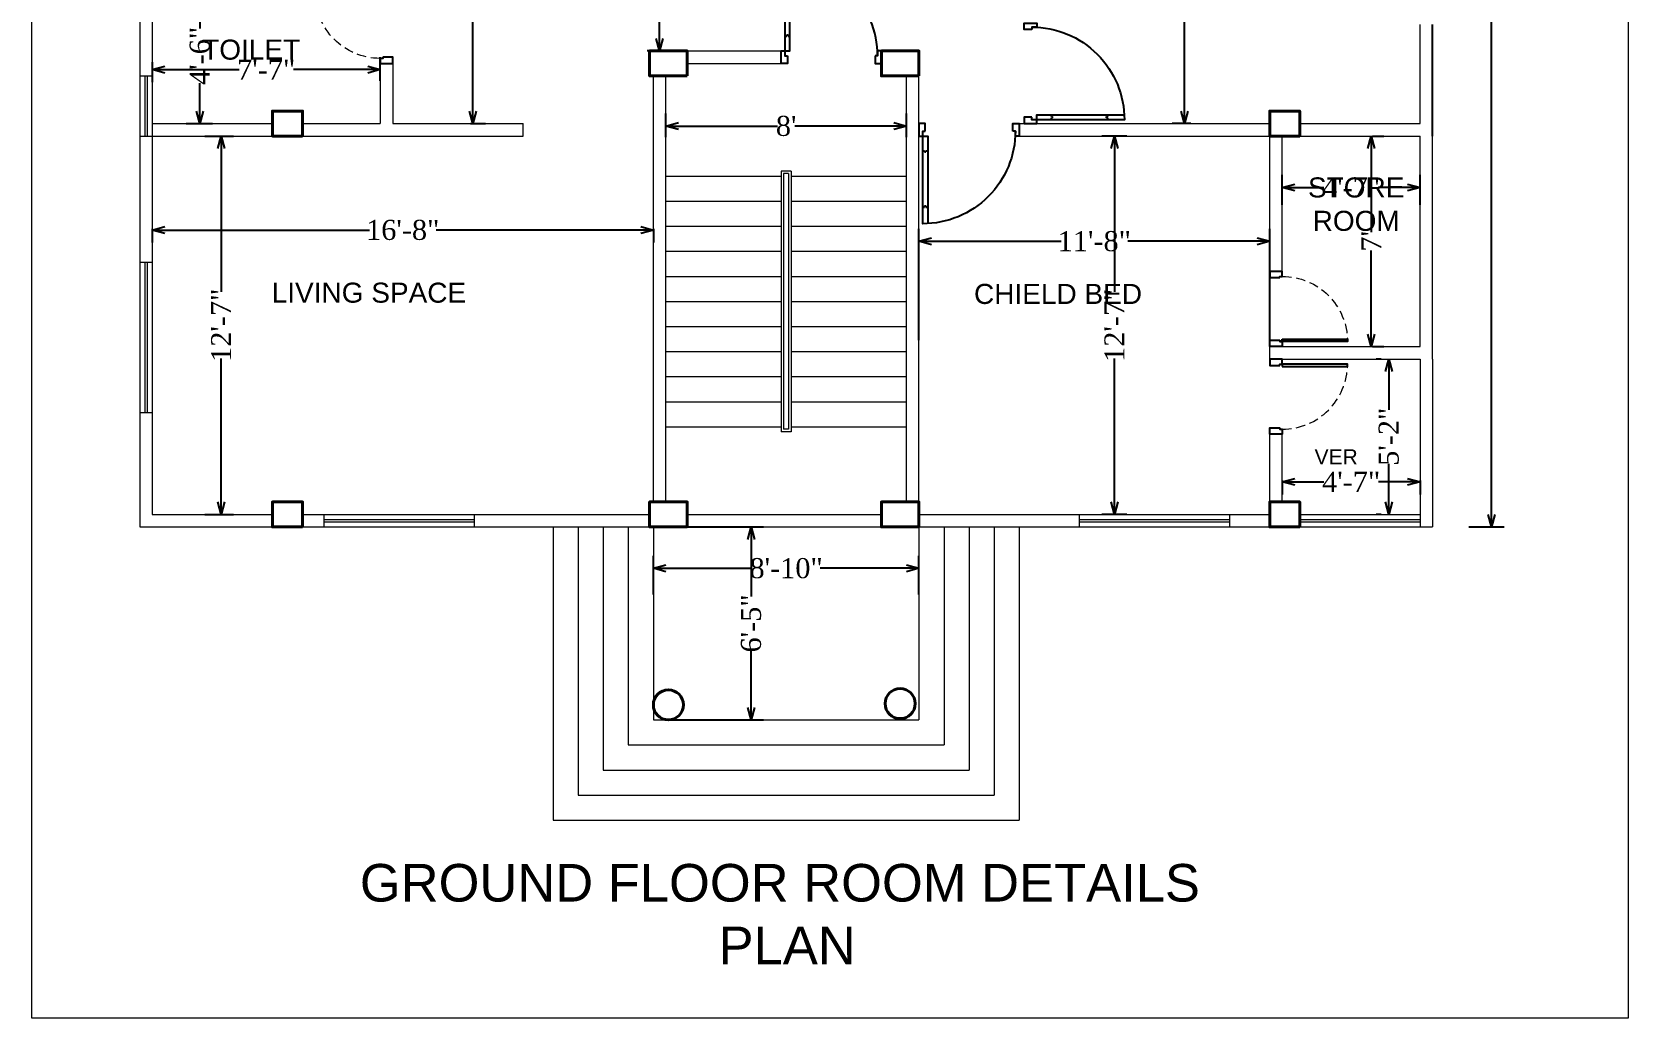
# Model space of a CAD drawing. Header units: inches. Extents: x -163735 to 106394, y -4543 to 35159.
# Drawn here: x -52433 to -51796, y 9962 to 10355 of the extents above; entities that cross this region are included whole.
import ezdxf

# ---------------------------------------------------------------- set-up
doc = ezdxf.new("R2010")
doc.units = ezdxf.units.IN
doc.header["$MEASUREMENT"] = 0
doc.linetypes.add('DASHED2', pattern=[0.375, 0.25, -0.125])
for name, color, linetype, lineweight in [('A-illustr-FURNITURE', 34, 'Continuous', 0), ('COLUM', 1, 'Continuous', 0), ('wall', 7, 'Continuous', 15), ('WALL 1', 5, 'Continuous', 20), ('wall hatch', 7, 'Continuous', 9)]:
    doc.layers.add(name, color=color, linetype=linetype, lineweight=lineweight)
doc.layers.add('door', color=210, linetype='Continuous')
doc.styles.get("Standard").update_dxf_attribs({"font": 'times.ttf'})
doc.dimstyles.new('FEET', dxfattribs={"dimtxt": 8, "dimasz": 5, "dimexe": 5, "dimexo": 5, "dimgap": 0.09, "dimtad": 0, "dimdec": 0, "dimzin": 0, "dimdsep": 46, "dimlunit": 4, "dimtxsty": 'Standard', "dimblk": 'OPEN30', "dimcen": 0.09, "dimadec": 0, "dimazin": 0, "dimtfac": 1, "dimtdec": 0, "dimtofl": 0, "dimtmove": 0, "dimatfit": 3, "dimfxl": 0.18, "dimtolj": 1, "dimtzin": 0, "dimarcsym": 0})

# ---------------------------------------------------------------- blocks, each defined once
blk = doc.blocks.new('D540')
at = {"layer": 'door', "linetype": 'Continuous'}
for p, q in [((1.5, 33.4), (2.25, 33.4)), ((2.25, 33.4), (2.25, 32.9)), ((2.25, 32.9), (2.75, 32.9)), ((2.75, 32.9), (2.75, 33.4)), ((2.75, 33.4), (3.5, 33.4)), ((1.5, 10.84), (2.25, 10.84)), ((2.25, 11.34), (2.75, 11.34)), ((2.25, 10.84), (2.25, 11.34)), ((2.75, 11.34), (2.75, 10.84)), ((2.75, 10.84), (3.5, 10.84))]:
    blk.add_line(p, q, dxfattribs=at)
at = {"layer": 'door'}
blk.add_lwpolyline([(38.5, 3, 0.414214), (1.5, 40), (1.5, 5), (3.5, 5), (3.5, 39.95)], format="xyb", dxfattribs=at)
for points in [[(2.5, 3), (2.5, 0), (0, 0), (0, 5), (1.5, 5), (1.5, 3)], [(37.5, 3), (37.5, 0), (40, 0), (40, 5), (38.5, 5), (38.5, 3)]]:
    blk.add_lwpolyline(points, close=True, dxfattribs=at)
blk = doc.blocks.new('Door-26')
at = {"layer": 'door'}
for points in [[(-4, 27.5), (-4, 28), (-5, 28), (-5, 30), (0, 30), (0, 27.5)], [(-5, 3), (-31, 3), (-31, 2), (-5, 2)], [(-4, 2.5), (-4, 2), (-5, 2), (-5, 0), (0, 0), (0, 2.5)]]:
    blk.add_lwpolyline(points, close=True, dxfattribs=at)
at = {"layer": 'door', "linetype": 'DASHED2', "lineweight": 9, "ltscale": 15}
blk.add_arc((-5, 2), 26, 90, 180, dxfattribs=at)
blk = doc.blocks.new('_Open30')
at = {"color": 0, "linetype": 'ByBlock', "lineweight": -2}
for p, q in [((-1, 0.27), (0, 0)), ((0, 0), (-1, -0.27)), ((0, 0), (-1, 0))]:
    blk.add_line(p, q, dxfattribs=at)
blk = doc.blocks.new('*D379')
at = {"layer": 'Defpoints', "color": 0, "lineweight": 30}
for p in [(-51867, 10613.5), (-51864.5, 10157.5), (-51850.5, 10157.5)]:
    blk.add_point(p, dxfattribs=at)
at = {"layer": 'wall', "color": 0, "lineweight": -2}
for p, q in [((-51862, 10613.5), (-51845.5, 10613.5)), ((-51850.5, 10608.5), (-51850.5, 10392.07)), ((-51850.5, 10162.5), (-51850.5, 10378.93)), ((-51859.5, 10157.5), (-51845.5, 10157.5))]:
    blk.add_line(p, q, dxfattribs=at)
at = {"layer": 'wall', "color": 0, "lineweight": -2, "xscale": 5, "yscale": 5, "zscale": 5}
for p, rotation in [((-51850.5, 10613.5), 90), ((-51850.5, 10157.5), 270)]:
    blk.add_blockref('_Open30', p, dxfattribs=dict(at, rotation=rotation))
at = {"layer": 'wall', "color": 0, "lineweight": 30, "insert": (-51850.5, 10385.5), "char_height": 8, "attachment_point": 5, "rotation": 90}
blk.add_mtext("\\A1;38'", dxfattribs=at)
blk = doc.blocks.new('*D397')
at = {"layer": 'Defpoints', "color": 0, "lineweight": 30}
for p in [(-52267, 10462.5), (-52263, 10318.5), (-52257, 10318.5)]:
    blk.add_point(p, dxfattribs=at)
at = {"layer": 'wall', "color": 0, "lineweight": -2}
for p, q in [((-52262, 10462.5), (-52252, 10462.5)), ((-52257, 10457.5), (-52257, 10396.62)), ((-52257, 10323.5), (-52257, 10384.38)), ((-52258, 10318.5), (-52252, 10318.5))]:
    blk.add_line(p, q, dxfattribs=at)
at = {"layer": 'wall', "color": 0, "lineweight": -2, "xscale": 5, "yscale": 5, "zscale": 5}
for p, rotation in [((-52257, 10462.5), 90), ((-52257, 10318.5), 270)]:
    blk.add_blockref('_Open30', p, dxfattribs=dict(at, rotation=rotation))
at = {"layer": 'wall', "color": 0, "lineweight": 13, "insert": (-52257, 10390.5), "char_height": 8, "attachment_point": 5, "rotation": 90}
blk.add_mtext("\\A1;12'", dxfattribs=at)
blk = doc.blocks.new('*D399')
at = {"layer": 'Defpoints', "color": 0, "lineweight": 30}
for p in [(-52385, 10348), (-52294, 10340), (-52294, 10330.5)]:
    blk.add_point(p, dxfattribs=at)
at = {"layer": 'wall', "color": 0, "lineweight": -2}
for p, q in [((-52294, 10335.5), (-52294, 10345)), ((-52385, 10343), (-52385, 10335)), ((-52380, 10340), (-52350.33, 10340)), ((-52299, 10340), (-52328.67, 10340))]:
    blk.add_line(p, q, dxfattribs=at)
at = {"layer": 'wall', "color": 0, "lineweight": -2, "xscale": 5, "yscale": 5, "zscale": 5, "rotation": 180}
blk.add_blockref('_Open30', (-52385, 10340), dxfattribs=at)
at = {"layer": 'wall', "color": 0, "lineweight": -2, "xscale": 5, "yscale": 5, "zscale": 5}
blk.add_blockref('_Open30', (-52294, 10340), dxfattribs=at)
at = {"layer": 'wall', "color": 0, "lineweight": 13, "insert": (-52339.5, 10340), "char_height": 8, "attachment_point": 5}
blk.add_mtext('\\A1;7\'-7"', dxfattribs=at)
blk = doc.blocks.new('*D400')
at = {"layer": 'Defpoints', "color": 0, "lineweight": 30}
for p in [(-52376.5, 10372.5), (-52376.5, 10318.5), (-52366, 10318.5)]:
    blk.add_point(p, dxfattribs=at)
at = {"layer": 'wall', "color": 0, "lineweight": -2}
for p, q in [((-52371.5, 10372.5), (-52361, 10372.5)), ((-52366, 10367.5), (-52366, 10356.45)), ((-52366, 10323.5), (-52366, 10334.55)), ((-52371.5, 10318.5), (-52361, 10318.5))]:
    blk.add_line(p, q, dxfattribs=at)
at = {"layer": 'wall', "color": 0, "lineweight": -2, "xscale": 5, "yscale": 5, "zscale": 5}
for p, rotation in [((-52366, 10372.5), 90), ((-52366, 10318.5), 270)]:
    blk.add_blockref('_Open30', p, dxfattribs=dict(at, rotation=rotation))
at = {"layer": 'wall', "color": 0, "lineweight": 13, "insert": (-52366, 10345.5), "char_height": 8, "attachment_point": 5, "rotation": 90}
blk.add_mtext('\\A1;4\'-6"', dxfattribs=at)
blk = doc.blocks.new('*D403')
at = {"layer": 'Defpoints', "color": 0, "lineweight": 30}
for p in [(-52385, 10281.5), (-52185, 10281.5), (-52185, 10276)]:
    blk.add_point(p, dxfattribs=at)
at = {"layer": 'wall', "color": 0, "lineweight": -2}
for p, q in [((-52385, 10276.5), (-52385, 10271)), ((-52380, 10276), (-52298.31, 10276)), ((-52190, 10276), (-52271.69, 10276)), ((-52185, 10276.5), (-52185, 10271))]:
    blk.add_line(p, q, dxfattribs=at)
at = {"layer": 'wall', "color": 0, "lineweight": -2, "xscale": 5, "yscale": 5, "zscale": 5, "rotation": 180}
blk.add_blockref('_Open30', (-52385, 10276), dxfattribs=at)
at = {"layer": 'wall', "color": 0, "lineweight": -2, "xscale": 5, "yscale": 5, "zscale": 5}
blk.add_blockref('_Open30', (-52185, 10276), dxfattribs=at)
at = {"layer": 'wall', "color": 0, "lineweight": 13, "insert": (-52285, 10276), "char_height": 8, "attachment_point": 5}
blk.add_mtext('\\A1;16\'-8"', dxfattribs=at)
blk = doc.blocks.new('*D404')
at = {"layer": 'Defpoints', "color": 0, "lineweight": 30}
for p in [(-52369, 10313.5), (-52369, 10162.5), (-52357.5, 10162.5)]:
    blk.add_point(p, dxfattribs=at)
at = {"layer": 'wall', "color": 0, "lineweight": -2}
for p, q in [((-52364, 10313.5), (-52352.5, 10313.5)), ((-52357.5, 10308.5), (-52357.5, 10251.31)), ((-52357.5, 10167.5), (-52357.5, 10224.69)), ((-52364, 10162.5), (-52352.5, 10162.5))]:
    blk.add_line(p, q, dxfattribs=at)
at = {"layer": 'wall', "color": 0, "lineweight": -2, "xscale": 5, "yscale": 5, "zscale": 5}
for p, rotation in [((-52357.5, 10313.5), 90), ((-52357.5, 10162.5), 270)]:
    blk.add_blockref('_Open30', p, dxfattribs=dict(at, rotation=rotation))
at = {"layer": 'wall', "color": 0, "lineweight": 13, "insert": (-52357.5, 10238), "char_height": 8, "attachment_point": 5, "rotation": 90}
blk.add_mtext('\\A1;12\'-7"', dxfattribs=at)
blk = doc.blocks.new('*D405')
at = {"layer": 'Defpoints', "color": 0, "lineweight": 30}
for p in [(-52084, 10317.5), (-52180, 10308), (-52084, 10308)]:
    blk.add_point(p, dxfattribs=at)
at = {"layer": 'wall', "color": 0, "lineweight": -2}
for p, q in [((-52180, 10313), (-52180, 10322.5)), ((-52084, 10313), (-52084, 10322.5)), ((-52175, 10317.5), (-52135.5, 10317.5)), ((-52089, 10317.5), (-52128.5, 10317.5))]:
    blk.add_line(p, q, dxfattribs=at)
at = {"layer": 'wall', "color": 0, "lineweight": -2, "xscale": 5, "yscale": 5, "zscale": 5, "rotation": 180}
blk.add_blockref('_Open30', (-52180, 10317.5), dxfattribs=at)
at = {"layer": 'wall', "color": 0, "lineweight": -2, "xscale": 5, "yscale": 5, "zscale": 5}
blk.add_blockref('_Open30', (-52084, 10317.5), dxfattribs=at)
at = {"layer": 'wall', "color": 0, "lineweight": 13, "insert": (-52132, 10317.5), "char_height": 8, "attachment_point": 5}
blk.add_mtext("\\A1;8'", dxfattribs=at)
blk = doc.blocks.new('*D406')
at = {"layer": 'Defpoints', "color": 0, "lineweight": 30}
for p in [(-51965.5, 10462.5), (-51973, 10318.5), (-51965.5, 10318.5)]:
    blk.add_point(p, dxfattribs=at)
at = {"layer": 'wall', "color": 0, "lineweight": -2}
for p, q in [((-51970.5, 10462.5), (-51978, 10462.5)), ((-51973, 10457.5), (-51973, 10396.62)), ((-51973, 10323.5), (-51973, 10384.38)), ((-51970.5, 10318.5), (-51978, 10318.5))]:
    blk.add_line(p, q, dxfattribs=at)
at = {"layer": 'wall', "color": 0, "lineweight": -2, "xscale": 5, "yscale": 5, "zscale": 5}
for p, rotation in [((-51973, 10462.5), 90), ((-51973, 10318.5), 270)]:
    blk.add_blockref('_Open30', p, dxfattribs=dict(at, rotation=rotation))
at = {"layer": 'wall', "color": 0, "lineweight": 13, "insert": (-51973, 10390.5), "char_height": 8, "attachment_point": 5, "rotation": 90}
blk.add_mtext("\\A1;12'", dxfattribs=at)
blk = doc.blocks.new('*D408')
at = {"layer": 'Defpoints', "color": 0, "lineweight": 30}
for p in [(-51991, 10313.5), (-52001, 10162.5), (-51991, 10162.5)]:
    blk.add_point(p, dxfattribs=at)
at = {"layer": 'wall', "color": 0, "lineweight": -2}
for p, q in [((-51996, 10313.5), (-52006, 10313.5)), ((-52001, 10308.5), (-52001, 10251.31)), ((-52001, 10167.5), (-52001, 10224.69)), ((-51996, 10162.5), (-52006, 10162.5))]:
    blk.add_line(p, q, dxfattribs=at)
at = {"layer": 'wall', "color": 0, "lineweight": -2, "xscale": 5, "yscale": 5, "zscale": 5}
for p, rotation in [((-52001, 10313.5), 90), ((-52001, 10162.5), 270)]:
    blk.add_blockref('_Open30', p, dxfattribs=dict(at, rotation=rotation))
at = {"layer": 'wall', "color": 0, "lineweight": 13, "insert": (-52001, 10238), "char_height": 8, "attachment_point": 5, "rotation": 90}
blk.add_mtext('\\A1;12\'-7"', dxfattribs=at)
blk = doc.blocks.new('*D409')
at = {"layer": 'Defpoints', "color": 0, "lineweight": 30}
for p in [(-51939, 10271.5), (-52079, 10227), (-51939, 10227)]:
    blk.add_point(p, dxfattribs=at)
at = {"layer": 'wall', "color": 0, "lineweight": -2}
for p, q in [((-52079, 10232), (-52079, 10276.5)), ((-51939, 10232), (-51939, 10276.5)), ((-52074, 10271.5), (-52022.31, 10271.5)), ((-51944, 10271.5), (-51995.69, 10271.5))]:
    blk.add_line(p, q, dxfattribs=at)
at = {"layer": 'wall', "color": 0, "lineweight": -2, "xscale": 5, "yscale": 5, "zscale": 5, "rotation": 180}
blk.add_blockref('_Open30', (-52079, 10271.5), dxfattribs=at)
at = {"layer": 'wall', "color": 0, "lineweight": -2, "xscale": 5, "yscale": 5, "zscale": 5}
blk.add_blockref('_Open30', (-51939, 10271.5), dxfattribs=at)
at = {"layer": 'wall', "color": 0, "lineweight": 13, "insert": (-52009, 10271.5), "char_height": 8, "attachment_point": 5}
blk.add_mtext('\\A1;11\'-8"', dxfattribs=at)
blk = doc.blocks.new('*D410')
at = {"layer": 'Defpoints', "color": 0, "lineweight": 30}
for p in [(-51903, 10313.5), (-51903, 10229.5), (-51898.5, 10229.5)]:
    blk.add_point(p, dxfattribs=at)
at = {"layer": 'wall', "color": 0, "lineweight": -2}
for p, q in [((-51898, 10313.5), (-51893.5, 10313.5)), ((-51898.5, 10308.5), (-51898.5, 10275.14)), ((-51898.5, 10234.5), (-51898.5, 10267.86)), ((-51898, 10229.5), (-51893.5, 10229.5))]:
    blk.add_line(p, q, dxfattribs=at)
at = {"layer": 'wall', "color": 0, "lineweight": -2, "xscale": 5, "yscale": 5, "zscale": 5}
for p, rotation in [((-51898.5, 10313.5), 90), ((-51898.5, 10229.5), 270)]:
    blk.add_blockref('_Open30', p, dxfattribs=dict(at, rotation=rotation))
at = {"layer": 'wall', "color": 0, "lineweight": 13, "insert": (-51898.5, 10271.5), "char_height": 8, "attachment_point": 5, "rotation": 90}
blk.add_mtext("\\A1;7'", dxfattribs=at)
blk = doc.blocks.new('*D411')
at = {"layer": 'Defpoints', "color": 0, "lineweight": 30}
for p in [(-51879, 10293), (-51934, 10281), (-51879, 10281)]:
    blk.add_point(p, dxfattribs=at)
at = {"layer": 'wall', "color": 0, "lineweight": -2}
for p, q in [((-51934, 10286), (-51934, 10298)), ((-51879, 10286), (-51879, 10298)), ((-51929, 10293), (-51917.45, 10293)), ((-51884, 10293), (-51895.55, 10293))]:
    blk.add_line(p, q, dxfattribs=at)
at = {"layer": 'wall', "color": 0, "lineweight": -2, "xscale": 5, "yscale": 5, "zscale": 5, "rotation": 180}
blk.add_blockref('_Open30', (-51934, 10293), dxfattribs=at)
at = {"layer": 'wall', "color": 0, "lineweight": -2, "xscale": 5, "yscale": 5, "zscale": 5}
blk.add_blockref('_Open30', (-51879, 10293), dxfattribs=at)
at = {"layer": 'wall', "color": 0, "lineweight": 13, "insert": (-51906.5, 10293), "char_height": 8, "attachment_point": 5}
blk.add_mtext('\\A1;4\'-7"', dxfattribs=at)
blk = doc.blocks.new('*D412')
at = {"layer": 'Defpoints', "color": 0, "lineweight": 30}
for p in [(-51889.5, 10224.5), (-51891.5, 10162.5), (-51889.5, 10162.5)]:
    blk.add_point(p, dxfattribs=at)
at = {"layer": 'wall', "color": 0, "lineweight": -2}
for p, q in [((-51894.5, 10224.5), (-51896.5, 10224.5)), ((-51891.5, 10219.5), (-51891.5, 10204.26)), ((-51891.5, 10167.5), (-51891.5, 10182.74)), ((-51894.5, 10162.5), (-51896.5, 10162.5))]:
    blk.add_line(p, q, dxfattribs=at)
at = {"layer": 'wall', "color": 0, "lineweight": -2, "xscale": 5, "yscale": 5, "zscale": 5}
for p, rotation in [((-51891.5, 10224.5), 90), ((-51891.5, 10162.5), 270)]:
    blk.add_blockref('_Open30', p, dxfattribs=dict(at, rotation=rotation))
at = {"layer": 'wall', "color": 0, "lineweight": 13, "insert": (-51891.5, 10193.5), "char_height": 8, "attachment_point": 5, "rotation": 90}
blk.add_mtext('\\A1;5\'-2"', dxfattribs=at)
blk = doc.blocks.new('*D413')
at = {"layer": 'Defpoints', "color": 0, "lineweight": 30}
for p in [(-51934, 10181), (-51879, 10181), (-51879, 10175.5)]:
    blk.add_point(p, dxfattribs=at)
at = {"layer": 'wall', "color": 0, "lineweight": -2}
for p, q in [((-51934, 10176), (-51934, 10170.5)), ((-51929, 10175.5), (-51917.45, 10175.5)), ((-51884, 10175.5), (-51895.55, 10175.5)), ((-51879, 10176), (-51879, 10170.5))]:
    blk.add_line(p, q, dxfattribs=at)
at = {"layer": 'wall', "color": 0, "lineweight": -2, "xscale": 5, "yscale": 5, "zscale": 5, "rotation": 180}
blk.add_blockref('_Open30', (-51934, 10175.5), dxfattribs=at)
at = {"layer": 'wall', "color": 0, "lineweight": -2, "xscale": 5, "yscale": 5, "zscale": 5}
blk.add_blockref('_Open30', (-51879, 10175.5), dxfattribs=at)
at = {"layer": 'wall', "color": 0, "lineweight": 13, "insert": (-51906.5, 10175.5), "char_height": 8, "attachment_point": 5}
blk.add_mtext('\\A1;4\'-7"', dxfattribs=at)
blk = doc.blocks.new('*D414')
at = {"layer": 'Defpoints', "color": 0, "lineweight": 30}
for p in [(-52171.5, 10457.5), (-52182.5, 10347.5), (-52171.5, 10347.5)]:
    blk.add_point(p, dxfattribs=at)
at = {"layer": 'wall', "color": 0, "lineweight": -2}
for p, q in [((-52176.5, 10457.5), (-52187.5, 10457.5)), ((-52182.5, 10452.5), (-52182.5, 10413.31)), ((-52182.5, 10352.5), (-52182.5, 10391.69)), ((-52176.5, 10347.5), (-52187.5, 10347.5))]:
    blk.add_line(p, q, dxfattribs=at)
at = {"layer": 'wall', "color": 0, "lineweight": -2, "xscale": 5, "yscale": 5, "zscale": 5}
for p, rotation in [((-52182.5, 10457.5), 90), ((-52182.5, 10347.5), 270)]:
    blk.add_blockref('_Open30', p, dxfattribs=dict(at, rotation=rotation))
at = {"layer": 'wall', "color": 0, "lineweight": 13, "insert": (-52182.5, 10402.5), "char_height": 8, "attachment_point": 5, "rotation": 90}
blk.add_mtext('\\A1;9\'-2"', dxfattribs=at)
blk = doc.blocks.new('*D418')
at = {"layer": 'Defpoints', "color": 0, "lineweight": 30}
for p in [(-52186.5, 10157.5), (-52185, 10080.5), (-52146, 10080.5)]:
    blk.add_point(p, dxfattribs=at)
at = {"layer": 'wall', "color": 0, "lineweight": -2}
for p, q in [((-52181.5, 10157.5), (-52141, 10157.5)), ((-52146, 10152.5), (-52146, 10129.79)), ((-52146, 10085.5), (-52146, 10108.21)), ((-52180, 10080.5), (-52141, 10080.5))]:
    blk.add_line(p, q, dxfattribs=at)
at = {"layer": 'wall', "color": 0, "lineweight": -2, "xscale": 5, "yscale": 5, "zscale": 5}
for p, rotation in [((-52146, 10157.5), 90), ((-52146, 10080.5), 270)]:
    blk.add_blockref('_Open30', p, dxfattribs=dict(at, rotation=rotation))
at = {"layer": 'wall', "color": 0, "lineweight": 13, "insert": (-52146, 10119), "char_height": 8, "attachment_point": 5, "rotation": 90}
blk.add_mtext('\\A1;6\'-5"', dxfattribs=at)
blk = doc.blocks.new('*D419')
at = {"layer": 'Defpoints', "color": 0, "lineweight": 30}
for p in [(-52079, 10141), (-52185, 10125.5), (-52079, 10125.5)]:
    blk.add_point(p, dxfattribs=at)
at = {"layer": 'wall', "color": 0, "lineweight": -2}
for p, q in [((-52185, 10130.5), (-52185, 10146)), ((-52079, 10130.5), (-52079, 10146)), ((-52180, 10141), (-52145.64, 10141)), ((-52084, 10141), (-52118.36, 10141))]:
    blk.add_line(p, q, dxfattribs=at)
at = {"layer": 'wall', "color": 0, "lineweight": -2, "xscale": 5, "yscale": 5, "zscale": 5, "rotation": 180}
blk.add_blockref('_Open30', (-52185, 10141), dxfattribs=at)
at = {"layer": 'wall', "color": 0, "lineweight": -2, "xscale": 5, "yscale": 5, "zscale": 5}
blk.add_blockref('_Open30', (-52079, 10141), dxfattribs=at)
at = {"layer": 'wall', "color": 0, "lineweight": 13, "insert": (-52132, 10141), "char_height": 8, "attachment_point": 5}
blk.add_mtext('\\A1;8\'-10"', dxfattribs=at)

msp = doc.modelspace()

# ---------------------------------------------------------------- linework, layer by layer
at = {"color": 1, "lineweight": 40}
for points in [[(-52171.5, 10337.5), (-52171.5, 10347.5), (-52186.5, 10347.5), (-52186.5, 10337.5)], [(-52079, 10337.5), (-52079, 10347.5), (-52094, 10347.5), (-52094, 10337.5)], [(-52325, 10313.5), (-52325, 10323.5), (-52337, 10323.5), (-52337, 10313.5)], [(-51927, 10313.5), (-51927, 10323.5), (-51939, 10323.5), (-51939, 10313.5)], [(-52325, 10157.5), (-52325, 10167.5), (-52337, 10167.5), (-52337, 10157.5)], [(-52171.5, 10157.5), (-52171.5, 10167.5), (-52186.5, 10167.5), (-52186.5, 10157.5)], [(-52079, 10157.5), (-52079, 10167.5), (-52094, 10167.5), (-52094, 10157.5)], [(-51927, 10157.5), (-51927, 10167.5), (-51939, 10167.5), (-51939, 10157.5)]]:
    msp.add_lwpolyline(points, close=True, dxfattribs=at)
for centre in [(-52179, 10086.5), (-52086.5, 10087)]:
    msp.add_circle(centre, 6, dxfattribs=at)
at = {"layer": 'wall'}
for p, q in [((-52390, 10377.5), (-52390, 10337.5)), ((-52385, 10372.5), (-52385, 10337.5)), ((-51879, 10318.5), (-51879, 10358)), ((-51874, 10308.5), (-51874, 10358)), ((-52185, 10347.5), (-52173, 10347.5)), ((-52185, 10347.5), (-52180, 10347.5)), ((-52172, 10347.5), (-52134, 10347.5)), ((-52079, 10167.5), (-52079, 10347.5)), ((-52294, 10342.5), (-52289, 10342.5)), ((-52294, 10342.5), (-52294, 10318.5)), ((-52289, 10342.5), (-52289, 10318.5)), ((-52171.5, 10342.5), (-52133, 10342.5)), ((-52390, 10337.5), (-52385, 10337.5)), ((-52185, 10167.5), (-52185, 10337.5)), ((-52180, 10167.5), (-52180, 10337.5)), ((-52084, 10167.5), (-52084, 10337.5)), ((-51874, 10313.5), (-51874, 10337.5)), ((-52390, 10313.5), (-52337, 10313.5)), ((-52390, 10313.5), (-52390, 10263)), ((-52385, 10318.5), (-52337, 10318.5)), ((-52385, 10313.5), (-52237, 10313.5)), ((-52385, 10313.5), (-52385, 10263)), ((-52325, 10318.5), (-52321, 10318.5)), ((-52325, 10318.5), (-52294, 10318.5)), ((-52325, 10318.5), (-52294, 10318.5)), ((-52289, 10318.5), (-52237, 10318.5)), ((-52289, 10318.5), (-52237, 10318.5)), ((-52237, 10313.5), (-52237, 10318.5)), ((-52039, 10318.5), (-51939, 10318.5)), ((-52039, 10318.5), (-51939, 10318.5)), ((-52039, 10313.5), (-52039, 10318.5)), ((-52039, 10313.5), (-51927, 10313.5)), ((-51939, 10259.5), (-51939, 10313.5)), ((-51934, 10259.5), (-51934, 10313.5)), ((-51927, 10318.5), (-51879, 10318.5)), ((-51927, 10313.5), (-51879, 10313.5)), ((-51879, 10229.5), (-51879, 10313.5)), ((-51879, 10229.5), (-51879, 10313.5)), ((-51874, 10224.5), (-51874, 10313.5)), ((-51874, 10224.5), (-51874, 10313.5)), ((-52180, 10297.5), (-52134, 10297.5)), ((-52180, 10297.5), (-52179, 10297.5)), ((-52130, 10297.5), (-52084, 10297.5)), ((-52180, 10287.5), (-52134, 10287.5)), ((-52130, 10287.5), (-52084, 10287.5)), ((-52180, 10277.5), (-52134, 10277.5)), ((-52130, 10277.5), (-52084, 10277.5)), ((-52385, 10263), (-52390, 10263)), ((-52180, 10267.5), (-52134, 10267.5)), ((-52130, 10267.5), (-52084, 10267.5)), ((-52180, 10257.5), (-52134, 10257.5)), ((-52130, 10257.5), (-52084, 10257.5)), ((-52180, 10247.5), (-52134, 10247.5)), ((-52130, 10247.5), (-52084, 10247.5)), ((-52180, 10237.5), (-52134, 10237.5)), ((-52130, 10237.5), (-52084, 10237.5)), ((-52180, 10227.5), (-52134, 10227.5)), ((-52130, 10227.5), (-52084, 10227.5)), ((-51939, 10229.5), (-51879, 10229.5)), ((-51939, 10224.5), (-51939, 10229.5)), ((-51939, 10224.5), (-51879, 10224.5)), ((-51879, 10224.5), (-51879, 10157.5)), ((-51874, 10224.5), (-51874, 10157.5)), ((-52180, 10217.5), (-52134, 10217.5)), ((-52130, 10217.5), (-52084, 10217.5)), ((-52180, 10207.5), (-52134, 10207.5)), ((-52130, 10207.5), (-52084, 10207.5)), ((-52385, 10203), (-52390, 10203)), ((-52390, 10203), (-52390, 10157.5)), ((-52385, 10203), (-52385, 10162.5)), ((-52180, 10197.5), (-52134, 10197.5)), ((-52130, 10197.5), (-52084, 10197.5)), ((-51939, 10167.5), (-51939, 10194.5)), ((-51934, 10167.5), (-51934, 10194.5)), ((-52385, 10162.5), (-52342, 10162.5)), ((-52385, 10162.5), (-52337, 10162.5)), ((-52325, 10162.5), (-52316.5, 10162.5)), ((-52325, 10162.5), (-52316.5, 10162.5)), ((-52316.5, 10162.5), (-52316.5, 10157.5)), ((-52256.5, 10162.5), (-52186.5, 10162.5)), ((-52256.5, 10162.5), (-52186.5, 10162.5)), ((-52256.5, 10162.5), (-52256.5, 10157.5)), ((-52171.5, 10162.5), (-52094, 10162.5)), ((-52171.5, 10162.5), (-52094, 10162.5)), ((-52079, 10162.5), (-52015, 10162.5)), ((-52079, 10162.5), (-52015, 10162.5)), ((-52015, 10162.5), (-52015, 10157.5)), ((-51955, 10162.5), (-51939, 10162.5)), ((-51955, 10162.5), (-51955, 10157.5)), ((-52390, 10157.5), (-52316.5, 10157.5)), ((-52256.5, 10157.5), (-52015, 10157.5)), ((-52225, 10157.5), (-52225, 10040.5)), ((-52215, 10157.5), (-52215, 10050.5)), ((-52205, 10157.5), (-52205, 10060.5)), ((-52195, 10157.5), (-52195, 10070.5)), ((-52185, 10157.5), (-52185, 10080.5)), ((-52079, 10157.5), (-52079, 10080.5)), ((-52069, 10157.5), (-52069, 10080.5)), ((-52069, 10157.5), (-52069, 10070.5)), ((-52059, 10157.5), (-52059, 10080.5)), ((-52059, 10157.5), (-52059, 10060.5)), ((-52049, 10157.5), (-52049, 10050.5)), ((-52039, 10157.5), (-52039, 10040.5)), ((-51955, 10157.5), (-51927, 10157.5)), ((-51879, 10157.5), (-51874, 10157.5)), ((-52185, 10080.5), (-52079, 10080.5)), ((-52195, 10070.5), (-52069, 10070.5)), ((-52205, 10060.5), (-52059, 10060.5)), ((-52215, 10050.5), (-52049, 10050.5)), ((-52225, 10040.5), (-52039, 10040.5))]:
    msp.add_line(p, q, dxfattribs=at)
at = {"layer": 'wall', "color": 0, "lineweight": 25, "ltscale": 8}
for q in [(-51874, 10358), (-51874, 10329.5), (-51874, 10329.5)]:
    msp.add_line((-51874, 10313.5), q, dxfattribs=at)
at = {"layer": 'wall', "color": 5}
for p, q in [((-52390, 10337.5), (-52390, 10313.5)), ((-52388, 10337.5), (-52388, 10313.5)), ((-52387, 10337.5), (-52387, 10313.5)), ((-52385, 10337.5), (-52385, 10313.5)), ((-52390, 10263), (-52390, 10203)), ((-52388, 10263), (-52388, 10203)), ((-52387, 10263), (-52387, 10203)), ((-52385, 10263), (-52385, 10203)), ((-52316.5, 10162.5), (-52256.5, 10162.5)), ((-52316.5, 10160.5), (-52256.5, 10160.5)), ((-52015, 10162.5), (-51955, 10162.5)), ((-52015, 10160.5), (-51955, 10160.5)), ((-52316.5, 10159.5), (-52256.5, 10159.5)), ((-52316.5, 10157.5), (-52256.5, 10157.5)), ((-52015, 10159.5), (-51955, 10159.5)), ((-52015, 10157.5), (-51955, 10157.5))]:
    msp.add_line(p, q, dxfattribs=at)
at = {"layer": 'wall', "color": 4}
for p, q in [((-51927, 10162.5), (-51879, 10162.5)), ((-51927, 10162.5), (-51879, 10162.5)), ((-51927, 10160.5), (-51879, 10160.5)), ((-51927, 10160.5), (-51879, 10160.5)), ((-51927, 10159.5), (-51879, 10159.5)), ((-51927, 10157.5), (-51877, 10157.5))]:
    msp.add_line(p, q, dxfattribs=at)
at = {"layer": 'wall', "lineweight": 13}
msp.add_lwpolyline([(-52433, 10679), (-51796, 10679), (-51796, 9961.5), (-52433, 9961.5)], close=True, dxfattribs=at)
at = {"layer": 'WALL 1', "color": 1, "linetype": 'ByBlock'}
for p, q in [((-52134, 10299.5), (-52134, 10195.5)), ((-52130, 10299.5), (-52134, 10299.5)), ((-52131, 10298.5), (-52133, 10298.5)), ((-52133, 10298.5), (-52133, 10196.5)), ((-52131, 10298.5), (-52131, 10196.5)), ((-52130, 10299.5), (-52130, 10195.5)), ((-52130, 10195.5), (-52134, 10195.5)), ((-52131, 10196.5), (-52133, 10196.5))]:
    msp.add_line(p, q, dxfattribs=at)

# ---------------------------------------------------------------- block references
at = {"layer": 'wall hatch', "color": 3, "lineweight": 25, "ltscale": 8}
msp.add_blockref('D540', (-52134, 10342.5), dxfattribs=at)
at = {"layer": 'wall hatch', "color": 3, "lineweight": 25, "ltscale": 8, "xscale": -1}
for name, p, rotation in [('Door-26', (-52289, 10372.5), 180), ('D540', (-52037, 10318.5), 270), ('D540', (-52079, 10318.5), 180)]:
    msp.add_blockref(name, p, dxfattribs=dict(at, rotation=rotation))
msp.add_blockref('Door-26', (-51939, 10229.5), dxfattribs=at)
at = {"layer": 'wall hatch', "color": 3, "lineweight": 25, "ltscale": 8, "rotation": 180}
msp.add_blockref('Door-26', (-51939, 10224.5), dxfattribs=at)

# ---------------------------------------------------------------- texts
at = {"layer": 'A-illustr-FURNITURE', "color": 0, "linetype": 'ByBlock', "lineweight": 30, "insert": (-52134.5, 10023), "char_height": 15, "width": 374.2343, "attachment_point": 2}
msp.add_mtext('{\\fArial|b0|i0|c0|p34;\\C4;GROUND FLOOR ROOM DETAILS\\P PLAN}', dxfattribs=at)
at = {"layer": 'COLUM', "color": 5, "width": 99.3021}
for s, insert, char_height, attachment_point in [('{\\fArial|b0|i0|c0|p34;\\C4;TOILET}', (-52345.5, 10352), 8, 2), ('{\\fArial|b0|i0|c0|p34;\\C4;STORE\\PROOM}', (-51904.5, 10297), 8, 2), ('{\\fArial|b0|i0|c0|p34;\\C4;LIVING SPACE}', (-52298.5, 10255), 8, 2), ('{\\fArial|b0|i0|c0|p34;\\C4;CHIELD BED}', (-52023.5, 10254.5), 8, 2), ('{\\fArial|b0|i0|c0|p34;\\C4;VER}', (-51912.5, 10182.5), 6, 8)]:
    msp.add_mtext(s, dxfattribs=dict(at, insert=insert, char_height=char_height, attachment_point=attachment_point))

# ---------------------------------------------------------------- dimensions: what is measured, and where the dimension line sits
at = {"layer": 'wall', "lineweight": 30}
dim = msp.add_linear_dim(base=(-51850.5, 10157.5), p1=(-51867, 10613.5), p2=(-51864.5, 10157.5), angle=90, dimstyle='FEET', dxfattribs=at)
dim.commit()
dim.dimension.update_dxf_attribs({"geometry": '*D379', "text_midpoint": (-51850.5, 10385.5)})
at = {"layer": 'wall', "lineweight": 13}
for base, p1, p2, picture, middle in [((-52257, 10318.5), (-52267, 10462.5), (-52263, 10318.5), '*D397', (-52257, 10390.5)), ((-51973, 10318.5), (-51965.5, 10462.5), (-51965.5, 10318.5), '*D406', (-51973, 10390.5)), ((-52182.5, 10347.5), (-52171.5, 10457.5), (-52171.5, 10347.5), '*D414', (-52182.5, 10402.5)), ((-52366, 10318.5), (-52376.5, 10372.5), (-52376.5, 10318.5), '*D400', (-52366, 10345.5)), ((-52357.5, 10162.5), (-52369, 10313.5), (-52369, 10162.5), '*D404', (-52357.5, 10238)), ((-52001, 10162.5), (-51991, 10313.5), (-51991, 10162.5), '*D408', (-52001, 10238)), ((-51898.5, 10229.5), (-51903, 10313.5), (-51903, 10229.5), '*D410', (-51898.5, 10271.5)), ((-51891.5, 10162.5), (-51889.5, 10224.5), (-51889.5, 10162.5), '*D412', (-51891.5, 10193.5)), ((-52146, 10080.5), (-52186.5, 10157.5), (-52185, 10080.5), '*D418', (-52146, 10119))]:
    dim = msp.add_linear_dim(base=base, p1=p1, p2=p2, angle=90, dimstyle='FEET', dxfattribs=at)
    dim.commit()
    dim.dimension.update_dxf_attribs({"geometry": picture, "text_midpoint": middle})
for base, p1, p2, picture, middle in [((-52294, 10340), (-52385, 10348), (-52294, 10330.5), '*D399', (-52339.5, 10340)), ((-52084, 10317.5), (-52180, 10308), (-52084, 10308), '*D405', (-52132, 10317.5)), ((-51879, 10293), (-51934, 10281), (-51879, 10281), '*D411', (-51906.5, 10293)), ((-52185, 10276), (-52385, 10281.5), (-52185, 10281.5), '*D403', (-52285, 10276)), ((-51939, 10271.5), (-52079, 10227), (-51939, 10227), '*D409', (-52009, 10271.5)), ((-51879, 10175.5), (-51934, 10181), (-51879, 10181), '*D413', (-51906.5, 10175.5)), ((-52079, 10141), (-52185, 10125.5), (-52079, 10125.5), '*D419', (-52132, 10141))]:
    dim = msp.add_linear_dim(base=base, p1=p1, p2=p2, dimstyle='FEET', dxfattribs=at)
    dim.commit()
    dim.dimension.update_dxf_attribs({"geometry": picture, "text_midpoint": middle})

doc.saveas('drawing.dxf')
